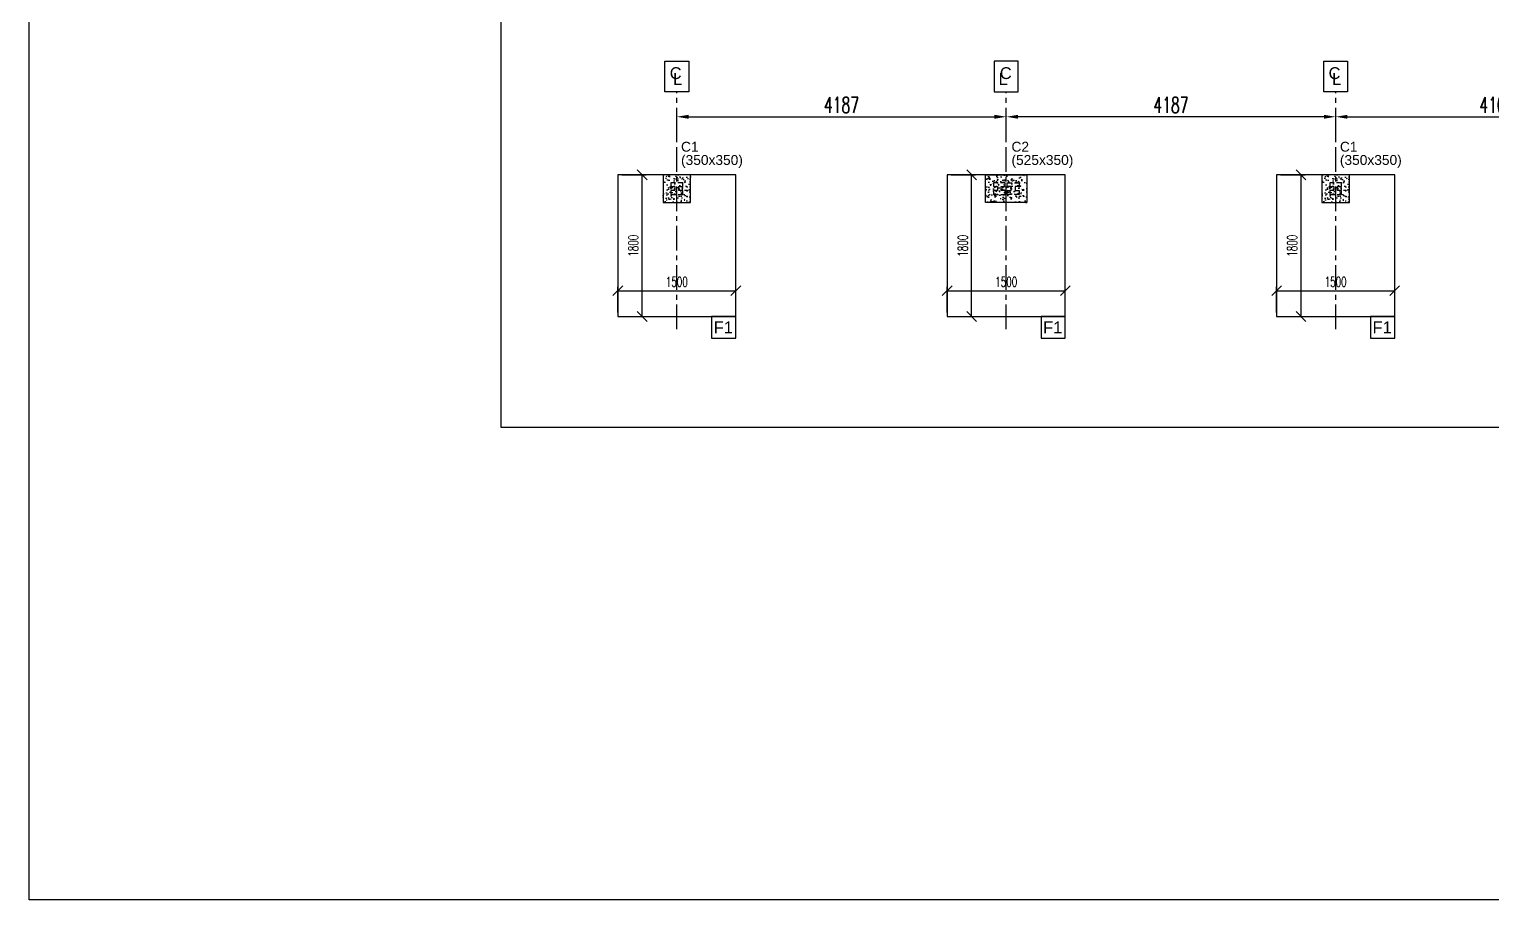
# Model space of a CAD drawing. Header units: millimetres. Extents: x 10240532 to 10287860, y -6299828 to -6258144.
# Drawn here: x 10240532 to 10259120, y -6299828 to -6288769 of the extents above; entities that cross this region are included whole.
import ezdxf

# ---------------------------------------------------------------- set-up
doc = ezdxf.new("R2010")
doc.units = ezdxf.units.MM
doc.header["$LTSCALE"] = 5
doc.header["$PDMODE"] = 35
doc.header["$PDSIZE"] = 1250
doc.linetypes.add('CENTER', pattern=[2, 1.25, -0.25, 0.25, -0.25])
doc.linetypes.add('DASHED', pattern=[0.75, 0.5, -0.25])
for name, color, linetype in [('CENLINE', 8, 'CENTER'), ('CL. MKD.', 2, 'Continuous'), ('col', 1, 'Continuous'), ('COL. MKD.', 91, 'Continuous'), ('COL. SIZE', 43, 'Continuous'), ('DIM', 191, 'Continuous'), ('FDN', 50, 'Continuous'), ('FT. MKD.', 2, 'Continuous'), ('NAMEPLATE', 4, 'Continuous'), ('PILEMKD.', 2, 'Continuous'), ('STIRRUP', 253, 'Continuous')]:
    doc.layers.add(name, color=color, linetype=linetype)
doc.layers.add('GRID DIM', color=4, linetype='Continuous', lineweight=20)
doc.styles.add('D50', font='romans.shx', dxfattribs={"width": 0.65, "height": 125})
doc.styles.add('GR DIM', font='romans.shx', dxfattribs={"width": 0.65, "height": 200})
doc.styles.add('RAJU', font='swissel.ttf', dxfattribs={"height": 200})
doc.dimstyles.new('D50', dxfattribs={"dimtxt": 125, "dimasz": 125, "dimexe": 50, "dimexo": 50, "dimgap": 50, "dimtad": 1, "dimdec": 0, "dimdsep": 46, "dimtxsty": 'D50', "dimcen": 0.09, "dimclrd": 2, "dimclre": 2, "dimclrt": 7, "dimadec": 0, "dimazin": 0, "dimtfac": 1, "dimtdec": 0, "dimtmove": 0, "dimatfit": 3, "dimldrblk": 'OBLIQUE', "dimfxl": 1, "dimtolj": 1, "dimtzin": 0, "dimarcsym": 0})

# ---------------------------------------------------------------- blocks, each defined once
blk = doc.blocks.new('*D8683')
at = {"layer": 'DEFPOINTS', "color": 0}
for p in [(10261235.9510963, -6289880.82983606), (10257135.9510963, -6290231.82983606), (10261235.9510963, -6290231.82983606)]:
    blk.add_point(p, dxfattribs=at)
at = {"layer": 'GRID DIM', "color": 2, "lineweight": -2}
blk.add_line((10257135.9510963, -6290181.82983606), (10257135.9510963, -6289830.82983606), dxfattribs=at)
at = {"layer": 'GRID DIM', "color": 2, "linetype": 'Continuous', "lineweight": -2}
for p, q in [((10261235.9510963, -6290181.82983606), (10261235.9510963, -6289830.82983606)), ((10257285.9510963, -6289880.82983606), (10261085.9510963, -6289880.82983606))]:
    blk.add_line(p, q, dxfattribs=at)
at = {"layer": 'GRID DIM', "color": 2}
for points in [[(10257285.9510963, -6289855.82983606), (10257285.9510963, -6289905.82983606), (10257135.9510963, -6289880.82983606)], [(10261085.9510963, -6289905.82983606), (10261085.9510963, -6289855.82983606), (10261235.9510963, -6289880.82983606)]]:
    blk.add_solid(points, dxfattribs=at)
at = {"layer": 'GRID DIM', "color": 7, "lineweight": -2, "insert": (10259185.9510963, -6289730.82983606), "char_height": 200, "attachment_point": 5, "style": 'GR DIM'}
blk.add_mtext('\\A1;4100', dxfattribs=at)
blk = doc.blocks.new('_Oblique')
at = {"color": 0, "linetype": 'ByBlock', "lineweight": -2}
blk.add_line((-0.5, -0.5), (0.5, 0.5), dxfattribs=at)
blk = doc.blocks.new('OBLIQUE')
blk = doc.blocks.new('*D8697')
at = {"layer": 'DEFPOINTS', "color": 0}
for p in [(10252948.9510963, -6289880.82983606), (10252948.9510963, -6290231.82983606), (10257135.9510963, -6290231.82983606)]:
    blk.add_point(p, dxfattribs=at)
at = {"layer": 'GRID DIM', "color": 2, "linetype": 'Continuous', "lineweight": -2}
for p, q in [((10252948.9510963, -6290181.82983606), (10252948.9510963, -6289830.82983606)), ((10256985.9510963, -6289880.82983606), (10253098.9510963, -6289880.82983606))]:
    blk.add_line(p, q, dxfattribs=at)
at = {"layer": 'GRID DIM', "color": 2, "lineweight": -2}
blk.add_line((10257135.9510963, -6290181.82983606), (10257135.9510963, -6289830.82983606), dxfattribs=at)
at = {"layer": 'GRID DIM', "color": 2}
for points in [[(10253098.9510963, -6289855.82983606), (10253098.9510963, -6289905.82983606), (10252948.9510963, -6289880.82983606)], [(10256985.9510963, -6289905.82983606), (10256985.9510963, -6289855.82983606), (10257135.9510963, -6289880.82983606)]]:
    blk.add_solid(points, dxfattribs=at)
at = {"layer": 'GRID DIM', "color": 7, "lineweight": -2, "insert": (10255042.4510963, -6289730.82983606), "char_height": 200, "attachment_point": 5, "style": 'GR DIM'}
blk.add_mtext('\\A1;4187', dxfattribs=at)
blk = doc.blocks.new('*D8698')
at = {"layer": 'DEFPOINTS', "color": 0}
for p in [(10248011.9510963, -6290618.65022769), (10248322.1754722, -6290618.65022769), (10248011.9510963, -6292418.65022769)]:
    blk.add_point(p, dxfattribs=at)
at = {"layer": 'PILEMKD.', "color": 2, "linetype": 'Continuous', "lineweight": -2}
for p, q in [((10248061.9510963, -6290618.65022769), (10248372.1754722, -6290618.65022769)), ((10248322.1754722, -6292418.65022769), (10248322.1754722, -6290618.65022769))]:
    blk.add_line(p, q, dxfattribs=at)
at = {"layer": 'PILEMKD.', "color": 2, "lineweight": -2}
blk.add_line((10248061.9510963, -6292418.65022769), (10248372.1754722, -6292418.65022769), dxfattribs=at)
at = {"layer": 'PILEMKD.', "color": 2, "linetype": 'ByBlock', "lineweight": -2, "xscale": 125, "yscale": 125, "zscale": 125}
for p, rotation in [((10248322.1754722, -6290618.65022769), 90), ((10248322.1754722, -6292418.65022769), 270)]:
    blk.add_blockref('_Oblique', p, dxfattribs=dict(at, rotation=rotation))
at = {"layer": 'PILEMKD.', "color": 7, "insert": (10248209.6754722, -6291518.65022769), "char_height": 125, "attachment_point": 5, "rotation": 90, "style": 'D50'}
blk.add_mtext('\\A1;1800', dxfattribs=at)
blk = doc.blocks.new('*D8699')
at = {"layer": 'DEFPOINTS', "color": 0}
for p in [(10249511.9510963, -6292090.44480114), (10248011.9510963, -6292418.65022769), (10249511.9510963, -6292418.65022769)]:
    blk.add_point(p, dxfattribs=at)
at = {"layer": 'PILEMKD.', "color": 2, "lineweight": -2}
blk.add_line((10248011.9510963, -6292368.65022769), (10248011.9510963, -6292040.44480114), dxfattribs=at)
at = {"layer": 'PILEMKD.', "color": 2, "linetype": 'Continuous', "lineweight": -2}
for p, q in [((10249511.9510963, -6292368.65022769), (10249511.9510963, -6292040.44480114)), ((10248011.9510963, -6292090.44480114), (10249511.9510963, -6292090.44480114))]:
    blk.add_line(p, q, dxfattribs=at)
at = {"layer": 'PILEMKD.', "color": 2, "linetype": 'ByBlock', "lineweight": -2, "xscale": 125, "yscale": 125, "zscale": 125, "rotation": 180}
blk.add_blockref('_Oblique', (10248011.9510963, -6292090.44480114), dxfattribs=at)
at = {"layer": 'PILEMKD.', "color": 2, "linetype": 'ByBlock', "lineweight": -2, "xscale": 125, "yscale": 125, "zscale": 125}
blk.add_blockref('_Oblique', (10249511.9510963, -6292090.44480114), dxfattribs=at)
at = {"layer": 'PILEMKD.', "color": 7, "insert": (10248761.9510963, -6291977.94480114), "char_height": 125, "attachment_point": 5, "style": 'D50'}
blk.add_mtext('\\A1;1500', dxfattribs=at)
blk = doc.blocks.new('*D8700')
at = {"layer": 'DEFPOINTS', "color": 0}
for p in [(10252948.9510963, -6289880.82983606), (10248761.9510963, -6290231.82983606), (10252948.9510963, -6290231.82983606)]:
    blk.add_point(p, dxfattribs=at)
at = {"layer": 'GRID DIM', "color": 2, "lineweight": -2}
blk.add_line((10248761.9510963, -6290181.82983606), (10248761.9510963, -6289830.82983606), dxfattribs=at)
at = {"layer": 'GRID DIM', "color": 2, "linetype": 'Continuous', "lineweight": -2}
for p, q in [((10252948.9510963, -6290181.82983606), (10252948.9510963, -6289830.82983606)), ((10248911.9510963, -6289880.82983606), (10252798.9510963, -6289880.82983606))]:
    blk.add_line(p, q, dxfattribs=at)
at = {"layer": 'GRID DIM', "color": 2}
for points in [[(10248911.9510963, -6289855.82983606), (10248911.9510963, -6289905.82983606), (10248761.9510963, -6289880.82983606)], [(10252798.9510963, -6289905.82983606), (10252798.9510963, -6289855.82983606), (10252948.9510963, -6289880.82983606)]]:
    blk.add_solid(points, dxfattribs=at)
at = {"layer": 'GRID DIM', "color": 7, "lineweight": -2, "insert": (10250855.4510963, -6289730.82983606), "char_height": 200, "attachment_point": 5, "style": 'GR DIM'}
blk.add_mtext('\\A1;4187', dxfattribs=at)
blk = doc.blocks.new('*D8790')
at = {"layer": 'DEFPOINTS', "color": 0}
for p in [(10252198.9510963, -6290618.65022769), (10252509.1754722, -6290618.65022769), (10252198.9510963, -6292418.65022769)]:
    blk.add_point(p, dxfattribs=at)
at = {"layer": 'PILEMKD.', "color": 2, "linetype": 'Continuous', "lineweight": -2}
for p, q in [((10252248.9510963, -6290618.65022769), (10252559.1754722, -6290618.65022769)), ((10252509.1754722, -6292418.65022769), (10252509.1754722, -6290618.65022769))]:
    blk.add_line(p, q, dxfattribs=at)
at = {"layer": 'PILEMKD.', "color": 2, "lineweight": -2}
blk.add_line((10252248.9510963, -6292418.65022769), (10252559.1754722, -6292418.65022769), dxfattribs=at)
at = {"layer": 'PILEMKD.', "color": 2, "linetype": 'ByBlock', "lineweight": -2, "xscale": 125, "yscale": 125, "zscale": 125}
for p, rotation in [((10252509.1754722, -6290618.65022769), 90), ((10252509.1754722, -6292418.65022769), 270)]:
    blk.add_blockref('_Oblique', p, dxfattribs=dict(at, rotation=rotation))
at = {"layer": 'PILEMKD.', "color": 7, "insert": (10252396.6754722, -6291518.65022769), "char_height": 125, "attachment_point": 5, "rotation": 90, "style": 'D50'}
blk.add_mtext('\\A1;1800', dxfattribs=at)
blk = doc.blocks.new('*D8791')
at = {"layer": 'DEFPOINTS', "color": 0}
for p in [(10253698.9510963, -6292090.44480114), (10252198.9510963, -6292418.65022769), (10253698.9510963, -6292418.65022769)]:
    blk.add_point(p, dxfattribs=at)
at = {"layer": 'PILEMKD.', "color": 2, "lineweight": -2}
blk.add_line((10252198.9510963, -6292368.65022769), (10252198.9510963, -6292040.44480114), dxfattribs=at)
at = {"layer": 'PILEMKD.', "color": 2, "linetype": 'Continuous', "lineweight": -2}
for p, q in [((10253698.9510963, -6292368.65022769), (10253698.9510963, -6292040.44480114)), ((10252198.9510963, -6292090.44480114), (10253698.9510963, -6292090.44480114))]:
    blk.add_line(p, q, dxfattribs=at)
at = {"layer": 'PILEMKD.', "color": 2, "linetype": 'ByBlock', "lineweight": -2, "xscale": 125, "yscale": 125, "zscale": 125, "rotation": 180}
blk.add_blockref('_Oblique', (10252198.9510963, -6292090.44480114), dxfattribs=at)
at = {"layer": 'PILEMKD.', "color": 2, "linetype": 'ByBlock', "lineweight": -2, "xscale": 125, "yscale": 125, "zscale": 125}
blk.add_blockref('_Oblique', (10253698.9510963, -6292090.44480114), dxfattribs=at)
at = {"layer": 'PILEMKD.', "color": 7, "insert": (10252948.9510963, -6291977.94480114), "char_height": 125, "attachment_point": 5, "style": 'D50'}
blk.add_mtext('\\A1;1500', dxfattribs=at)
blk = doc.blocks.new('*D8792')
at = {"layer": 'DEFPOINTS', "color": 0}
for p in [(10256385.9510963, -6290618.65022769), (10256696.1754722, -6290618.65022769), (10256385.9510963, -6292418.65022769)]:
    blk.add_point(p, dxfattribs=at)
at = {"layer": 'PILEMKD.', "color": 2, "linetype": 'Continuous', "lineweight": -2}
for p, q in [((10256435.9510963, -6290618.65022769), (10256746.1754722, -6290618.65022769)), ((10256696.1754722, -6292418.65022769), (10256696.1754722, -6290618.65022769))]:
    blk.add_line(p, q, dxfattribs=at)
at = {"layer": 'PILEMKD.', "color": 2, "lineweight": -2}
blk.add_line((10256435.9510963, -6292418.65022769), (10256746.1754722, -6292418.65022769), dxfattribs=at)
at = {"layer": 'PILEMKD.', "color": 2, "linetype": 'ByBlock', "lineweight": -2, "xscale": 125, "yscale": 125, "zscale": 125}
for p, rotation in [((10256696.1754722, -6290618.65022769), 90), ((10256696.1754722, -6292418.65022769), 270)]:
    blk.add_blockref('_Oblique', p, dxfattribs=dict(at, rotation=rotation))
at = {"layer": 'PILEMKD.', "color": 7, "insert": (10256583.6754722, -6291518.65022769), "char_height": 125, "attachment_point": 5, "rotation": 90, "style": 'D50'}
blk.add_mtext('\\A1;1800', dxfattribs=at)
blk = doc.blocks.new('*D8793')
at = {"layer": 'DEFPOINTS', "color": 0}
for p in [(10257885.9510963, -6292090.44480114), (10256385.9510963, -6292418.65022769), (10257885.9510963, -6292418.65022769)]:
    blk.add_point(p, dxfattribs=at)
at = {"layer": 'PILEMKD.', "color": 2, "lineweight": -2}
blk.add_line((10256385.9510963, -6292368.65022769), (10256385.9510963, -6292040.44480114), dxfattribs=at)
at = {"layer": 'PILEMKD.', "color": 2, "linetype": 'Continuous', "lineweight": -2}
for p, q in [((10257885.9510963, -6292368.65022769), (10257885.9510963, -6292040.44480114)), ((10256385.9510963, -6292090.44480114), (10257885.9510963, -6292090.44480114))]:
    blk.add_line(p, q, dxfattribs=at)
at = {"layer": 'PILEMKD.', "color": 2, "linetype": 'ByBlock', "lineweight": -2, "xscale": 125, "yscale": 125, "zscale": 125, "rotation": 180}
blk.add_blockref('_Oblique', (10256385.9510963, -6292090.44480114), dxfattribs=at)
at = {"layer": 'PILEMKD.', "color": 2, "linetype": 'ByBlock', "lineweight": -2, "xscale": 125, "yscale": 125, "zscale": 125}
blk.add_blockref('_Oblique', (10257885.9510963, -6292090.44480114), dxfattribs=at)
at = {"layer": 'PILEMKD.', "color": 7, "insert": (10257135.9510963, -6291977.94480114), "char_height": 125, "attachment_point": 5, "style": 'D50'}
blk.add_mtext('\\A1;1500', dxfattribs=at)

msp = doc.modelspace()

# ---------------------------------------------------------------- hatches: boundary and pattern name
at = {"layer": 'STIRRUP'}
h = msp.add_hatch(dxfattribs=at)
h.set_pattern_fill('AR-CONC', color=9, scale=0.75)
h.set_pattern_definition([(50, (270202.98682831, -282579.062291862), (136.638501747003, -11.9543141541773), [14.2875, -157.162499999999]), (355, (270202.98682831, -282579.062291862), (-26.432566068727, 143.292633929276), [11.43, -125.7304381275]), (100.4514447, (270214.37333356, -282580.058481987), (110.205935317765, 131.338313934146), [12.1425066, -133.56768345]), (46.1842, (270202.98682831, -282540.962291862), (203.309280669097, -31.5317459495454), [21.43125, -235.74375]), (96.63555761, (270219.92925331, -282543.589916862), (178.053100538627, 185.569593448291), [18.213767355, -200.35170612]), (351.18415117, (270202.98682831, -282540.962291862), (178.053100548733, 185.569593439149), [17.1449753025, -188.59479894]), (21, (270222.03682831, -282550.487291862), (113.710793451849, -76.6988986403157), [14.2875, -157.1625]), (326, (270222.03682831, -282550.487291862), (46.3515212607355, 138.140974591739), [11.43, -125.73]), (71.451445, (270231.51272776, -282556.878866787), (160.062314459037, 61.442076664429), [12.1425066, -133.567453199999]), (37.5, (270202.98682831, -282579.062291862), (2.31645243794386, 63.4162791548648), [0, -124.206, 0, -127.635, 0, -126.20625]), (7.5, (270202.98682831, -282579.062291862), (50.1147468827293, 75.1354311135896), [0, -72.7709999999997, 0, -121.3485, 0, -48.1012499999999]), (327.5, (270160.50532831, -282579.062291862), (101.692946375154, -4.29655799450508), [0, -47.625, 0, -148.59, 0, -197.1675]), (317.5, (270141.45532831, -282579.062291862), (111.096886039514, 19.0698682749998), [0, -61.9125, 0, -98.679, 0, -140.0175])])
h.paths.add_polyline_path([(10248586.9510963, -6290968.65022769), (10248936.9510963, -6290968.65022769), (10248936.9510963, -6290618.65022769), (10248586.9510963, -6290618.65022769)])
h = msp.add_hatch(dxfattribs=at)
h.set_pattern_fill('AR-CONC', color=9, scale=0.75, angle=180)
h.set_pattern_definition([(50, (278663.98682831, -282579.062291862), (136.638501747003, -11.9543141541773), [14.2875, -157.162499999999]), (355, (278663.98682831, -282579.062291862), (-26.432566068727, 143.292633929276), [11.43, -125.7304381275]), (100.4514447, (278675.37333356, -282580.058481987), (110.205935317765, 131.338313934146), [12.1425066, -133.56768345]), (46.1842, (278663.98682831, -282540.962291862), (203.309280669097, -31.5317459495454), [21.43125, -235.74375]), (96.63555761, (278680.92925331, -282543.589916862), (178.053100538627, 185.569593448291), [18.213767355, -200.35170612]), (351.18415117, (278663.98682831, -282540.962291862), (178.053100548733, 185.569593439149), [17.1449753025, -188.59479894]), (21, (278683.03682831, -282550.487291862), (113.710793451849, -76.6988986403157), [14.2875, -157.1625]), (326, (278683.03682831, -282550.487291862), (46.3515212607355, 138.140974591739), [11.43, -125.73]), (71.451445, (278692.51272776, -282556.878866787), (160.062314459037, 61.442076664429), [12.1425066, -133.567453199999]), (37.5, (278663.98682831, -282579.062291862), (2.31645243794385, 63.4162791548648), [0, -124.206, 0, -127.635, 0, -126.20625]), (7.5, (278663.98682831, -282579.062291862), (50.1147468827293, 75.1354311135896), [0, -72.7709999999997, 0, -121.3485, 0, -48.1012499999999]), (327.5, (278621.50532831, -282579.062291862), (101.692946375154, -4.29655799450507), [0, -47.625, 0, -148.59, 0, -197.1675]), (317.5, (278602.45532831, -282579.062291862), (111.096886039514, 19.0698682749998), [0, -61.9125, 0, -98.679, 0, -140.0175])])
h.paths.add_polyline_path([(10253211.4510963, -6290968.65022769), (10252686.4510963, -6290968.65022769), (10252686.4510963, -6290618.65022769), (10253211.4510963, -6290618.65022769)])
h = msp.add_hatch(dxfattribs=at)
h.set_pattern_fill('AR-CONC', color=9, scale=0.75)
h.set_pattern_definition([(50, (278576.98682831, -282579.062291862), (136.638501747003, -11.9543141541773), [14.2875, -157.162499999999]), (355, (278576.98682831, -282579.062291862), (-26.432566068727, 143.292633929276), [11.43, -125.7304381275]), (100.4514447, (278588.37333356, -282580.058481987), (110.205935317765, 131.338313934146), [12.1425066, -133.56768345]), (46.1842, (278576.98682831, -282540.962291862), (203.309280669097, -31.5317459495454), [21.43125, -235.74375]), (96.63555761, (278593.92925331, -282543.589916862), (178.053100538627, 185.569593448291), [18.213767355, -200.35170612]), (351.18415117, (278576.98682831, -282540.962291862), (178.053100548733, 185.569593439149), [17.1449753025, -188.59479894]), (21, (278596.03682831, -282550.487291862), (113.710793451849, -76.6988986403157), [14.2875, -157.1625]), (326, (278596.03682831, -282550.487291862), (46.3515212607355, 138.140974591739), [11.43, -125.73]), (71.451445, (278605.51272776, -282556.878866787), (160.062314459037, 61.442076664429), [12.1425066, -133.567453199999]), (37.5, (278576.98682831, -282579.062291862), (2.31645243794386, 63.4162791548648), [0, -124.206, 0, -127.635, 0, -126.20625]), (7.5, (278576.98682831, -282579.062291862), (50.1147468827293, 75.1354311135896), [0, -72.7709999999997, 0, -121.3485, 0, -48.1012499999999]), (327.5, (278534.50532831, -282579.062291862), (101.692946375154, -4.29655799450508), [0, -47.625, 0, -148.59, 0, -197.1675]), (317.5, (278515.45532831, -282579.062291862), (111.096886039514, 19.0698682749998), [0, -61.9125, 0, -98.679, 0, -140.0175])])
h.paths.add_polyline_path([(10256960.9510963, -6290968.65022769), (10257310.9510963, -6290968.65022769), (10257310.9510963, -6290618.65022769), (10256960.9510963, -6290618.65022769)])

# ---------------------------------------------------------------- linework, layer by layer
at = {"layer": 'CENLINE', "lineweight": -2, "ltscale": 50}
for p, q in [((10248761.9510963, -6292579.56431341), (10248761.9510963, -6289564.32983606)), ((10252948.9510963, -6292579.56431341), (10252948.9510963, -6289564.32983606)), ((10257135.9510963, -6292579.56431341), (10257135.9510963, -6289564.32983606))]:
    msp.add_line(p, q, dxfattribs=at)
at = {"layer": 'CL. MKD.', "elevation": 1.6275e-10}
msp.add_lwpolyline([(10248610.2010963, -6289175.32983606), (10248913.7010963, -6289175.32983606), (10248913.7010963, -6289564.32983606), (10248610.2010963, -6289564.32983606)], close=True, dxfattribs=at)
at = {"layer": 'CL. MKD.'}
for points in [[(10253100.7010963, -6289175.32983606), (10252797.2010963, -6289175.32983606), (10252797.2010963, -6289564.32983606), (10253100.7010963, -6289564.32983606)], [(10256984.2010963, -6289175.32983606), (10257287.7010963, -6289175.32983606), (10257287.7010963, -6289564.32983606), (10256984.2010963, -6289564.32983606)]]:
    msp.add_lwpolyline(points, close=True, dxfattribs=at)
at = {"layer": 'col', "elevation": 1.6275e-10}
msp.add_lwpolyline([(10248586.9510963, -6290968.65022769), (10248936.9510963, -6290968.65022769), (10248936.9510963, -6290618.65022769), (10248586.9510963, -6290618.65022769)], close=True, dxfattribs=at)
at = {"layer": 'col', "color": 4, "linetype": 'DASHED', "ltscale": 25, "elevation": 1.6275e-10}
msp.add_lwpolyline([(10248836.9510963, -6290768.65022769), (10248836.9510963, -6290718.65022769), (10248686.9510963, -6290718.65022769), (10248686.9510963, -6290768.65022769), (10248736.9510963, -6290768.65022769), (10248736.9510963, -6290818.65022769), (10248686.9510963, -6290818.65022769), (10248686.9510963, -6290868.65022769), (10248836.9510963, -6290868.65022769), (10248836.9510963, -6290818.65022769), (10248786.9510963, -6290818.65022769), (10248786.9510963, -6290768.65022769), (10248836.9510963, -6290768.65022769)], dxfattribs=at)
at = {"layer": 'col'}
for points in [[(10253211.4510963, -6290968.65022769), (10252686.4510963, -6290968.65022769), (10252686.4510963, -6290618.65022769), (10253211.4510963, -6290618.65022769)], [(10256960.9510963, -6290968.65022769), (10257310.9510963, -6290968.65022769), (10257310.9510963, -6290618.65022769), (10256960.9510963, -6290618.65022769)]]:
    msp.add_lwpolyline(points, close=True, dxfattribs=at)
at = {"layer": 'col', "color": 4, "linetype": 'DASHED', "ltscale": 25}
for points in [[(10252936.4510963, -6290768.65022769), (10252936.4510963, -6290718.65022769), (10252786.4510963, -6290718.65022769), (10252786.4510963, -6290768.65022769), (10252836.4510963, -6290768.65022769), (10252836.4510963, -6290818.65022769), (10252786.4510963, -6290818.65022769), (10252786.4510963, -6290868.65022769), (10252936.4510963, -6290868.65022769), (10252936.4510963, -6290818.65022769), (10252886.4510963, -6290818.65022769), (10252886.4510963, -6290768.65022769), (10252936.4510963, -6290768.65022769)], [(10252961.4510963, -6290768.65022769), (10252961.4510963, -6290718.65022769), (10253111.4510963, -6290718.65022769), (10253111.4510963, -6290768.65022769), (10253061.4510963, -6290768.65022769), (10253061.4510963, -6290818.65022769), (10253111.4510963, -6290818.65022769), (10253111.4510963, -6290868.65022769), (10252961.4510963, -6290868.65022769), (10252961.4510963, -6290818.65022769), (10253011.4510963, -6290818.65022769), (10253011.4510963, -6290768.65022769), (10252961.4510963, -6290768.65022769)], [(10257210.9510963, -6290768.65022769), (10257210.9510963, -6290718.65022769), (10257060.9510963, -6290718.65022769), (10257060.9510963, -6290768.65022769), (10257110.9510963, -6290768.65022769), (10257110.9510963, -6290818.65022769), (10257060.9510963, -6290818.65022769), (10257060.9510963, -6290868.65022769), (10257210.9510963, -6290868.65022769), (10257210.9510963, -6290818.65022769), (10257160.9510963, -6290818.65022769), (10257160.9510963, -6290768.65022769), (10257210.9510963, -6290768.65022769)]]:
    msp.add_lwpolyline(points, dxfattribs=at)
at = {"layer": 'DIM', "color": 7}
msp.add_lwpolyline([(10240531.548828, -6258144.43732396), (10287859.8700578, -6258144.43732396), (10287859.8700578, -6299827.78064411), (10240531.548828, -6299827.78064411)], close=True, dxfattribs=at)
at = {"layer": 'FDN', "color": 30, "elevation": 1.6275e-10}
msp.add_lwpolyline([(10248011.9510963, -6292418.65022769), (10249511.9510963, -6292418.65022769), (10249511.9510963, -6290618.65022769), (10248011.9510963, -6290618.65022769)], close=True, dxfattribs=at)
at = {"layer": 'FDN', "color": 30}
for points in [[(10252198.9510963, -6292418.65022769), (10253698.9510963, -6292418.65022769), (10253698.9510963, -6290618.65022769), (10252198.9510963, -6290618.65022769)], [(10256385.9510963, -6292418.65022769), (10257885.9510963, -6292418.65022769), (10257885.9510963, -6290618.65022769), (10256385.9510963, -6290618.65022769)]]:
    msp.add_lwpolyline(points, close=True, dxfattribs=at)
at = {"layer": 'FT. MKD.', "ltscale": 0.3, "elevation": 1.6275e-10}
msp.add_lwpolyline([(10249204.7855507, -6292693.29557288), (10249511.9510963, -6292693.29557288), (10249511.9510963, -6292418.65022769), (10249204.7855507, -6292418.65022769)], close=True, dxfattribs=at)
at = {"layer": 'FT. MKD.', "ltscale": 0.3}
for points in [[(10253391.7855507, -6292693.29557288), (10253698.9510963, -6292693.29557288), (10253698.9510963, -6292418.65022769), (10253391.7855507, -6292418.65022769)], [(10257578.7855507, -6292693.29557288), (10257885.9510963, -6292693.29557288), (10257885.9510963, -6292418.65022769), (10257578.7855507, -6292418.65022769)]]:
    msp.add_lwpolyline(points, close=True, dxfattribs=at)
at = {"layer": 'NAMEPLATE', "color": 4}
msp.add_lwpolyline([(10246531.549128, -6264144.43762395), (10281859.8697578, -6264144.43762395), (10281859.8697578, -6293827.78034411), (10246531.549128, -6293827.78034411)], close=True, dxfattribs=at)

# ---------------------------------------------------------------- texts
at = {"layer": 'CL. MKD.', "color": 7, "style": 'RAJU'}
for s, p in [('C', (10248671.7899402, -6289401.39113353)), ('C', (10252867.6112381, -6289401.39113353)), ('C', (10257045.7899402, -6289401.39113353)), ('L', (10248714.7899402, -6289476.39113353)), ('L', (10252851.5889257, -6289476.39113353)), ('L', (10257088.7899402, -6289476.39113353))]:
    msp.add_text(s, height=150, dxfattribs=at).set_placement(p)
at = {"layer": 'COL. MKD.', "style": 'RAJU'}
for s, p in [('C1', (10248815.6042348, -6290323.75920799)), ('C2', (10253015.5642412, -6290323.75920799)), ('C1', (10257189.6042348, -6290323.75920799))]:
    msp.add_text(s, height=125, dxfattribs=at).set_placement(p)
at = {"layer": 'COL. SIZE', "style": 'RAJU'}
for s, p in [('(350x350)', (10248815.6042348, -6290492.25265297)), ('(525x350)', (10253015.5642412, -6290492.25265297)), ('(350x350)', (10257189.6042348, -6290492.25265297))]:
    msp.add_text(s, height=125, dxfattribs=at).set_placement(p)
at = {"layer": 'FT. MKD.', "color": 7, "style": 'RAJU'}
for p in [(10249230.8042541, -6292631.65375121), (10253417.8042541, -6292631.65375121), (10257604.8042541, -6292631.65375121)]:
    msp.add_text('F1', height=150, dxfattribs=at).set_placement(p)

# ---------------------------------------------------------------- dimensions: what is measured, and where the dimension line sits
at = {"layer": 'GRID DIM', "lineweight": -2}
for base, p1, p2, picture, middle in [((10252948.9510963, -6289880.82983606), (10248761.9510963, -6290231.82983606), (10252948.9510963, -6290231.82983606), '*D8700', (10250855.4510963, -6289730.82983606)), ((10261235.9510963, -6289880.82983606), (10257135.9510963, -6290231.82983606), (10261235.9510963, -6290231.82983606), '*D8683', (10259185.9510963, -6289730.82983606))]:
    dim = msp.add_linear_dim(base=base, p1=p1, p2=p2, dimstyle='D50', override={"dimasz": 150, "dimtxsty": 'GR DIM', "dimsah": 1, "dimtmove": 1}, dxfattribs=at)
    dim.commit()
    dim.dimension.update_dxf_attribs({"geometry": picture, "text_midpoint": middle})
dim = msp.add_linear_dim(base=(10252948.9510963, -6289880.82983606), p1=(10257135.9510963, -6290231.82983606), p2=(10252948.9510963, -6290231.82983606), angle=180, dimstyle='D50', override={"dimasz": 150, "dimtxsty": 'GR DIM', "dimsah": 1, "dimtmove": 1}, dxfattribs=at)
dim.commit()
dim.dimension.update_dxf_attribs({"geometry": '*D8697', "text_midpoint": (10255042.4510963, -6289730.82983606)})
at = {"layer": 'PILEMKD.', "color": 3}
for base, p1, p2, picture, middle in [((10248322.1754722, -6290618.65022769), (10248011.9510963, -6292418.65022769), (10248011.9510963, -6290618.65022769), '*D8698', (10248209.6754722, -6291518.65022769)), ((10252509.1754722, -6290618.65022769), (10252198.9510963, -6292418.65022769), (10252198.9510963, -6290618.65022769), '*D8790', (10252396.6754722, -6291518.65022769)), ((10256696.1754722, -6290618.65022769), (10256385.9510963, -6292418.65022769), (10256385.9510963, -6290618.65022769), '*D8792', (10256583.6754722, -6291518.65022769))]:
    dim = msp.add_linear_dim(base=base, p1=p1, p2=p2, angle=90, dimstyle='D50', override={"dimtxsty": 'D50', "dimldrblk": 'OBLIQUE'}, dxfattribs=at)
    dim.commit()
    dim.dimension.update_dxf_attribs({"geometry": picture, "text_midpoint": middle})
for base, p1, p2, picture, middle in [((10249511.9510963, -6292090.44480114), (10248011.9510963, -6292418.65022769), (10249511.9510963, -6292418.65022769), '*D8699', (10248761.9510963, -6291977.94480114)), ((10253698.9510963, -6292090.44480114), (10252198.9510963, -6292418.65022769), (10253698.9510963, -6292418.65022769), '*D8791', (10252948.9510963, -6291977.94480114)), ((10257885.9510963, -6292090.44480114), (10256385.9510963, -6292418.65022769), (10257885.9510963, -6292418.65022769), '*D8793', (10257135.9510963, -6291977.94480114))]:
    dim = msp.add_linear_dim(base=base, p1=p1, p2=p2, dimstyle='D50', override={"dimtxsty": 'D50', "dimldrblk": 'OBLIQUE'}, dxfattribs=at)
    dim.commit()
    dim.dimension.update_dxf_attribs({"geometry": picture, "text_midpoint": middle})

doc.saveas('drawing.dxf')
